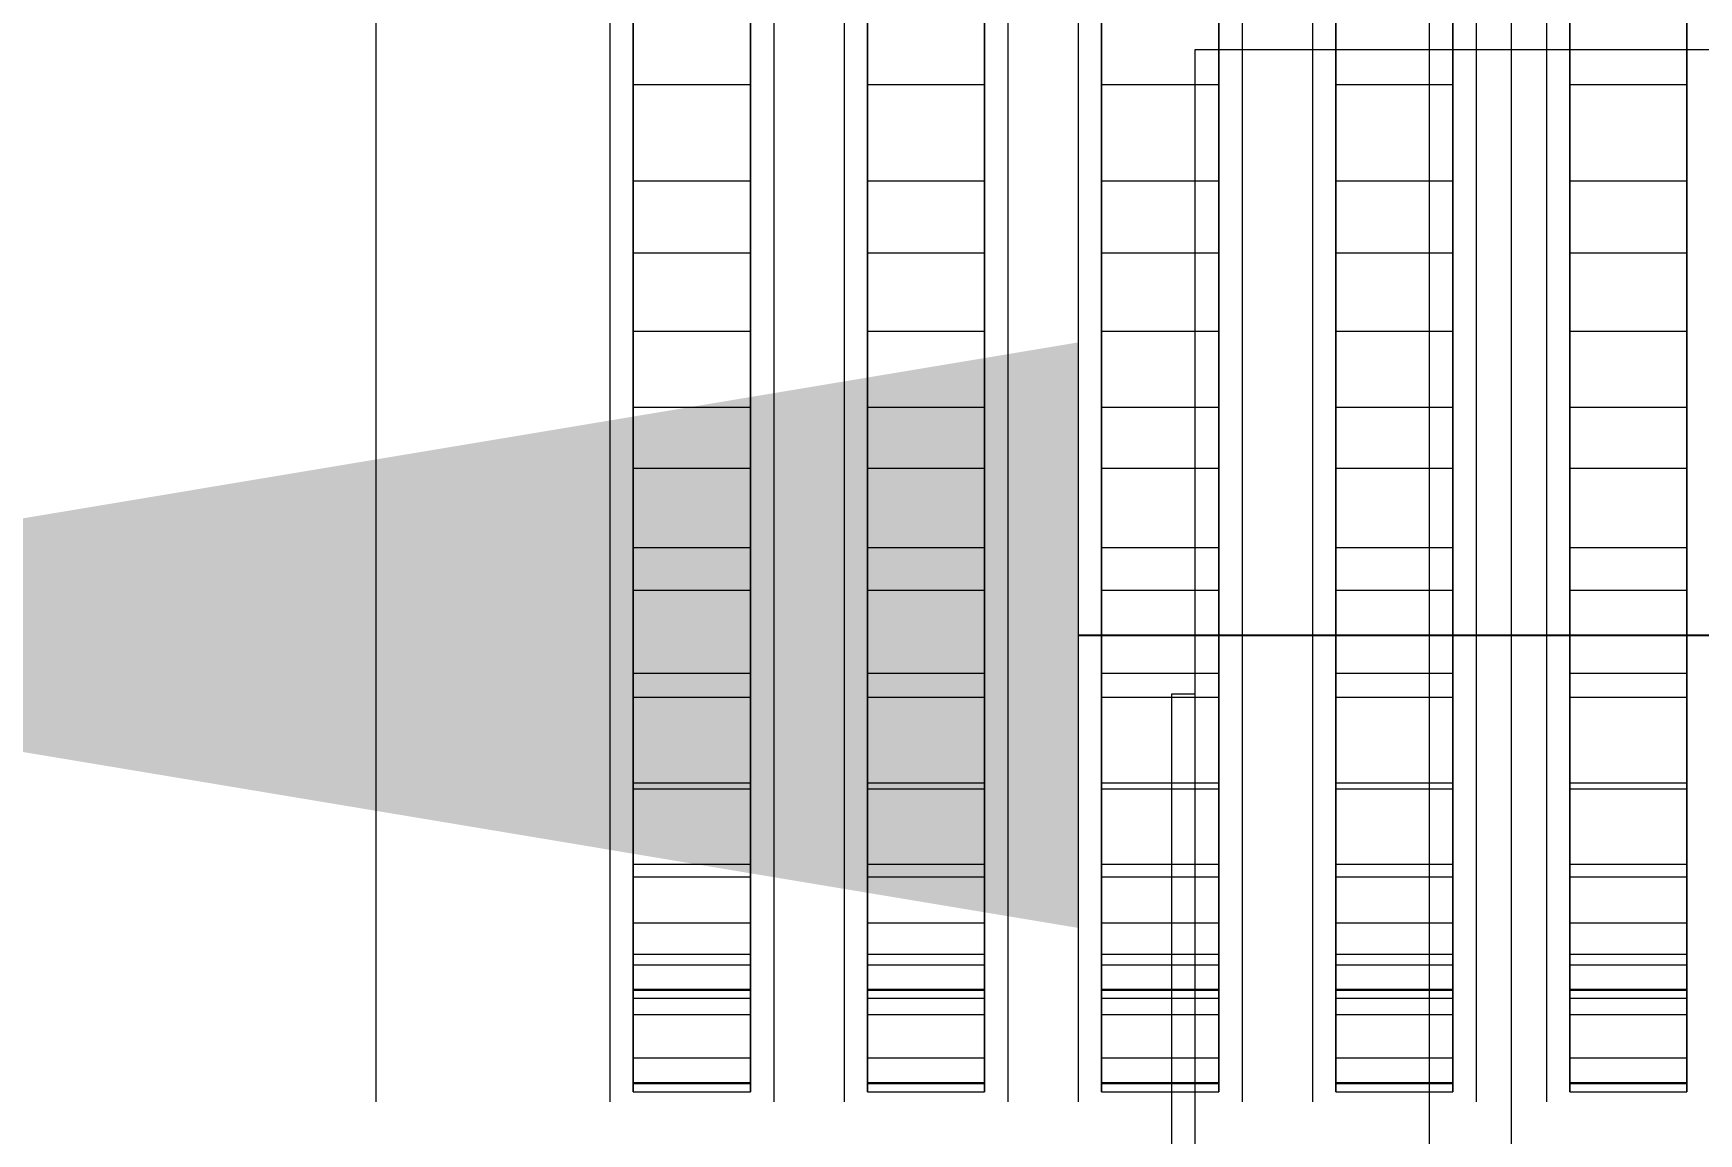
# Model space of a CAD drawing. Header units: millimetres. Extents: x -1970 to 59977, y -50268 to 6837.
# Drawn here: x -1689.2 to -1547, y -34642.6 to -34548.6 of the extents above; entities that cross this region are included whole.
import ezdxf

# ---------------------------------------------------------------- set-up
doc = ezdxf.new("R2010")
doc.units = ezdxf.units.MM
for name, color, linetype, lineweight in [('COTAS_P', 1, 'Continuous', 0), ('frontal_briquetadora', 7, 'Continuous', 0), ('frontal_C03', 7, 'Continuous', 0), ('frontal_mezcladora', 7, 'Continuous', 0)]:
    doc.layers.add(name, color=color, linetype=linetype, lineweight=lineweight)
doc.dimstyles.new('R19_100', dxfattribs={"dimtxt": 250, "dimasz": 150, "dimexe": 150, "dimexo": 80, "dimgap": 100, "dimtad": 1, "dimtih": 1, "dimtoh": 1, "dimdsep": 46, "dimcen": 0.09, "dimadec": 0, "dimazin": 0, "dimtfac": 1, "dimtdec": 4, "dimtofl": 0, "dimtmove": 0, "dimatfit": 3, "dimfxl": 1, "dimtolj": 1, "dimtzin": 0, "dimarcsym": 0})

# ---------------------------------------------------------------- blocks, each defined once
blk = doc.blocks.new('*D37')
at = {"layer": 'COTAS_P', "color": 0, "lineweight": -2, "transparency": 16777216}
for p, q in [((-1750, -35420), (-1750, -34450)), ((2600, -35420), (2600, -34450)), ((-1600, -34600), (2450, -34600))]:
    blk.add_line(p, q, dxfattribs=at)
at = {"layer": 'COTAS_P', "color": 0, "transparency": 16777216}
for points in [[(-1600, -34575), (-1600, -34625), (-1750, -34600)], [(2450, -34575), (2450, -34625), (2600, -34600)]]:
    blk.add_solid(points, dxfattribs=at)
at = {"layer": 'Defpoints', "color": 0, "transparency": 16777216}
for p in [(2600, -34600), (-1750, -35500), (2600, -35500)]:
    blk.add_point(p, dxfattribs=at)

msp = doc.modelspace()

# ---------------------------------------------------------------- linework, layer by layer
at = {"layer": 'frontal_briquetadora'}
for p, q in [((-1638, -34630.227), (-1638, -34504.089)), ((-1628, -34630.227), (-1628, -34504.089)), ((-1618, -34630.227), (-1618, -34504.089)), ((-1608, -34630.227), (-1608, -34504.089)), ((-1598, -34630.227), (-1598, -34504.089)), ((-1588, -34630.227), (-1588, -34504.089)), ((-1578, -34630.227), (-1578, -34504.089)), ((-1568, -34630.227), (-1568, -34504.089)), ((-1558, -34630.227), (-1558, -34504.089)), ((-1548, -34630.227), (-1548, -34504.089)), ((-1638, -34638.207), (-1638, -34512.069)), ((-1628, -34638.207), (-1628, -34512.069)), ((-1618, -34638.207), (-1618, -34512.069)), ((-1608, -34638.207), (-1608, -34512.069)), ((-1598, -34638.207), (-1598, -34512.069)), ((-1588, -34638.207), (-1588, -34512.069)), ((-1578, -34638.207), (-1578, -34512.069)), ((-1568, -34638.207), (-1568, -34512.069)), ((-1558, -34638.207), (-1558, -34512.069)), ((-1548, -34638.207), (-1548, -34512.069)), ((-1638, -34537.545), (-1638, -34552.983)), ((-1628, -34537.545), (-1628, -34552.983)), ((-1618, -34537.545), (-1618, -34552.983)), ((-1608, -34537.545), (-1608, -34552.983)), ((-1598, -34537.545), (-1598, -34552.983)), ((-1588, -34537.545), (-1588, -34552.983)), ((-1578, -34537.545), (-1578, -34552.983)), ((-1568, -34537.545), (-1568, -34552.983)), ((-1558, -34537.545), (-1558, -34552.983)), ((-1548, -34537.545), (-1548, -34552.983)), ((-1640, -34542.132), (-1640, -34555.552)), ((-1626, -34542.132), (-1626, -34555.552)), ((-1620, -34542.132), (-1620, -34555.552)), ((-1606, -34542.132), (-1606, -34555.552)), ((-1600, -34542.132), (-1600, -34555.552)), ((-1586, -34542.132), (-1586, -34555.552)), ((-1580, -34542.132), (-1580, -34555.552)), ((-1566, -34542.132), (-1566, -34555.552)), ((-1560, -34542.132), (-1560, -34555.552)), ((-1660, -34545.38), (-1660, -34560.438)), ((-1660, -34545.662), (-1660, -34559.486)), ((-1640, -34545.662), (-1640, -34559.486)), ((-1626, -34545.662), (-1626, -34559.486)), ((-1620, -34545.662), (-1620, -34559.486)), ((-1606, -34545.662), (-1606, -34559.486)), ((-1600, -34545.662), (-1600, -34559.486)), ((-1586, -34545.662), (-1586, -34559.486)), ((-1580, -34545.662), (-1580, -34559.486)), ((-1566, -34545.662), (-1566, -34559.486)), ((-1560, -34545.662), (-1560, -34559.486)), ((-1638, -34547.21), (-1638, -34561.193)), ((-1628, -34547.21), (-1628, -34561.193)), ((-1618, -34547.21), (-1618, -34561.193)), ((-1608, -34547.21), (-1608, -34561.193)), ((-1598, -34547.21), (-1598, -34561.193)), ((-1588, -34547.21), (-1588, -34561.193)), ((-1578, -34547.21), (-1578, -34561.193)), ((-1568, -34547.21), (-1568, -34561.193)), ((-1558, -34547.21), (-1558, -34561.193)), ((-1548, -34547.21), (-1548, -34561.193)), ((-1638, -34552.983), (-1638, -34567.338)), ((-1638, -34552.983), (-1628, -34552.983)), ((-1628, -34552.983), (-1628, -34567.338)), ((-1618, -34552.983), (-1618, -34567.338)), ((-1618, -34552.983), (-1608, -34552.983)), ((-1608, -34552.983), (-1608, -34567.338)), ((-1598, -34552.983), (-1598, -34567.338)), ((-1598, -34552.983), (-1588, -34552.983)), ((-1588, -34552.983), (-1588, -34567.338)), ((-1578, -34552.983), (-1578, -34567.338)), ((-1578, -34552.983), (-1568, -34552.983)), ((-1568, -34552.983), (-1568, -34567.338)), ((-1558, -34552.983), (-1558, -34567.338)), ((-1558, -34552.983), (-1548, -34552.983)), ((-1548, -34552.983), (-1548, -34567.338)), ((-1640, -34555.552), (-1640, -34568.006)), ((-1626, -34555.552), (-1626, -34568.006)), ((-1620, -34555.552), (-1620, -34568.006)), ((-1606, -34555.552), (-1606, -34568.006)), ((-1600, -34555.552), (-1600, -34568.006)), ((-1586, -34555.552), (-1586, -34568.006)), ((-1580, -34555.552), (-1580, -34568.006)), ((-1566, -34555.552), (-1566, -34568.006)), ((-1560, -34555.552), (-1560, -34568.006)), ((-1660, -34559.486), (-1660, -34572.368)), ((-1640, -34559.486), (-1640, -34572.368)), ((-1626, -34559.486), (-1626, -34572.368)), ((-1620, -34559.486), (-1620, -34572.368)), ((-1606, -34559.486), (-1606, -34572.368)), ((-1600, -34559.486), (-1600, -34572.368)), ((-1586, -34559.486), (-1586, -34572.368)), ((-1580, -34559.486), (-1580, -34572.368)), ((-1566, -34559.486), (-1566, -34572.368)), ((-1560, -34559.486), (-1560, -34572.368)), ((-1660, -34560.438), (-1660, -34571.209)), ((-1638, -34561.193), (-1638, -34574.054)), ((-1638, -34561.193), (-1628, -34561.193)), ((-1628, -34561.193), (-1628, -34574.054)), ((-1618, -34561.193), (-1618, -34574.054)), ((-1618, -34561.193), (-1608, -34561.193)), ((-1608, -34561.193), (-1608, -34574.054)), ((-1598, -34561.193), (-1598, -34574.054)), ((-1598, -34561.193), (-1588, -34561.193)), ((-1588, -34561.193), (-1588, -34574.054)), ((-1578, -34561.193), (-1578, -34574.054)), ((-1578, -34561.193), (-1568, -34561.193)), ((-1568, -34561.193), (-1568, -34574.054)), ((-1558, -34561.193), (-1558, -34574.054)), ((-1558, -34561.193), (-1548, -34561.193)), ((-1548, -34561.193), (-1548, -34574.054)), ((-1640, -34568.006), (-1640, -34579.441)), ((-1638, -34567.338), (-1638, -34580.54)), ((-1638, -34567.338), (-1628, -34567.338)), ((-1628, -34567.338), (-1628, -34580.54)), ((-1626, -34568.006), (-1626, -34579.441)), ((-1620, -34568.006), (-1620, -34579.441)), ((-1618, -34567.338), (-1618, -34580.54)), ((-1618, -34567.338), (-1608, -34567.338)), ((-1608, -34567.338), (-1608, -34580.54)), ((-1606, -34568.006), (-1606, -34579.441)), ((-1600, -34568.006), (-1600, -34579.441)), ((-1598, -34567.338), (-1598, -34580.54)), ((-1598, -34567.338), (-1588, -34567.338)), ((-1588, -34567.338), (-1588, -34580.54)), ((-1586, -34568.006), (-1586, -34579.441)), ((-1580, -34568.006), (-1580, -34579.441)), ((-1578, -34567.338), (-1578, -34580.54)), ((-1578, -34567.338), (-1568, -34567.338)), ((-1568, -34567.338), (-1568, -34580.54)), ((-1566, -34568.006), (-1566, -34579.441)), ((-1560, -34568.006), (-1560, -34579.441)), ((-1558, -34567.338), (-1558, -34580.54)), ((-1558, -34567.338), (-1548, -34567.338)), ((-1548, -34567.338), (-1548, -34580.54)), ((-1660, -34571.209), (-1660, -34576.823)), ((-1660, -34572.368), (-1660, -34584.253)), ((-1640, -34572.368), (-1640, -34584.253)), ((-1626, -34572.368), (-1626, -34584.253)), ((-1620, -34572.368), (-1620, -34584.253)), ((-1606, -34572.368), (-1606, -34584.253)), ((-1600, -34572.368), (-1600, -34584.253)), ((-1586, -34572.368), (-1586, -34584.253)), ((-1580, -34572.368), (-1580, -34584.253)), ((-1566, -34572.368), (-1566, -34584.253)), ((-1560, -34572.368), (-1560, -34584.253)), ((-1638, -34574.054), (-1638, -34585.73)), ((-1638, -34574.054), (-1628, -34574.054)), ((-1628, -34574.054), (-1628, -34585.73)), ((-1618, -34574.054), (-1618, -34585.73)), ((-1618, -34574.054), (-1608, -34574.054)), ((-1608, -34574.054), (-1608, -34585.73)), ((-1598, -34574.054), (-1598, -34585.73)), ((-1598, -34574.054), (-1588, -34574.054)), ((-1588, -34574.054), (-1588, -34585.73)), ((-1578, -34574.054), (-1578, -34585.73)), ((-1578, -34574.054), (-1568, -34574.054)), ((-1568, -34574.054), (-1568, -34585.73)), ((-1558, -34574.054), (-1558, -34585.73)), ((-1558, -34574.054), (-1548, -34574.054)), ((-1548, -34574.054), (-1548, -34585.73)), ((-1640, -34579.441), (-1640, -34589.808)), ((-1626, -34579.441), (-1626, -34589.808)), ((-1620, -34579.441), (-1620, -34589.808)), ((-1606, -34579.441), (-1606, -34589.808)), ((-1600, -34579.441), (-1600, -34589.808)), ((-1586, -34579.441), (-1586, -34589.808)), ((-1580, -34579.441), (-1580, -34589.808)), ((-1566, -34579.441), (-1566, -34589.808)), ((-1560, -34579.441), (-1560, -34589.808)), ((-1638, -34580.54), (-1638, -34592.527)), ((-1638, -34580.54), (-1628, -34580.54)), ((-1628, -34580.54), (-1628, -34592.527)), ((-1618, -34580.54), (-1618, -34592.527)), ((-1618, -34580.54), (-1608, -34580.54)), ((-1608, -34580.54), (-1608, -34592.527)), ((-1598, -34580.54), (-1598, -34592.527)), ((-1598, -34580.54), (-1588, -34580.54)), ((-1588, -34580.54), (-1588, -34592.527)), ((-1578, -34580.54), (-1578, -34592.527)), ((-1578, -34580.54), (-1568, -34580.54)), ((-1568, -34580.54), (-1568, -34592.527)), ((-1558, -34580.54), (-1558, -34592.527)), ((-1558, -34580.54), (-1548, -34580.54)), ((-1548, -34580.54), (-1548, -34592.527)), ((-1660, -34584.253), (-1660, -34595.094)), ((-1640, -34584.253), (-1640, -34595.094)), ((-1626, -34584.253), (-1626, -34595.094)), ((-1620, -34584.253), (-1620, -34595.094)), ((-1606, -34584.253), (-1606, -34595.094)), ((-1600, -34584.253), (-1600, -34595.094)), ((-1586, -34584.253), (-1586, -34595.094)), ((-1580, -34584.253), (-1580, -34595.094)), ((-1566, -34584.253), (-1566, -34595.094)), ((-1560, -34584.253), (-1560, -34595.094)), ((-1638, -34585.73), (-1638, -34596.164)), ((-1638, -34585.73), (-1628, -34585.73)), ((-1628, -34585.73), (-1628, -34596.164)), ((-1618, -34585.73), (-1618, -34596.164)), ((-1618, -34585.73), (-1608, -34585.73)), ((-1608, -34585.73), (-1608, -34596.164)), ((-1598, -34585.73), (-1598, -34596.164)), ((-1598, -34585.73), (-1588, -34585.73)), ((-1588, -34585.73), (-1588, -34596.164)), ((-1578, -34585.73), (-1578, -34596.164)), ((-1578, -34585.73), (-1568, -34585.73)), ((-1568, -34585.73), (-1568, -34596.164)), ((-1558, -34585.73), (-1558, -34596.164)), ((-1558, -34585.73), (-1548, -34585.73)), ((-1548, -34585.73), (-1548, -34596.164)), ((-1640, -34589.808), (-1640, -34599.062)), ((-1626, -34589.808), (-1626, -34599.062)), ((-1620, -34589.808), (-1620, -34599.062)), ((-1606, -34589.808), (-1606, -34599.062)), ((-1600, -34589.808), (-1600, -34599.062)), ((-1586, -34589.808), (-1586, -34599.062)), ((-1580, -34589.808), (-1580, -34599.062)), ((-1566, -34589.808), (-1566, -34599.062)), ((-1560, -34589.808), (-1560, -34599.062)), ((-1638, -34592.527), (-1638, -34603.238)), ((-1638, -34592.527), (-1628, -34592.527)), ((-1628, -34592.527), (-1628, -34603.238)), ((-1618, -34592.527), (-1618, -34603.238)), ((-1618, -34592.527), (-1608, -34592.527)), ((-1608, -34592.527), (-1608, -34603.238)), ((-1598, -34592.527), (-1598, -34603.238)), ((-1598, -34592.527), (-1588, -34592.527)), ((-1588, -34592.527), (-1588, -34603.238)), ((-1578, -34592.527), (-1578, -34603.238)), ((-1578, -34592.527), (-1568, -34592.527)), ((-1568, -34592.527), (-1568, -34603.238)), ((-1558, -34592.527), (-1558, -34603.238)), ((-1558, -34592.527), (-1548, -34592.527)), ((-1548, -34592.527), (-1548, -34603.238)), ((-1660, -34595.094), (-1660, -34604.846)), ((-1640, -34595.094), (-1640, -34604.846)), ((-1626, -34595.094), (-1626, -34604.846)), ((-1620, -34595.094), (-1620, -34604.846)), ((-1606, -34595.094), (-1606, -34604.846)), ((-1600, -34595.094), (-1600, -34604.846)), ((-1586, -34595.094), (-1586, -34604.846)), ((-1580, -34595.094), (-1580, -34604.846)), ((-1566, -34595.094), (-1566, -34604.846)), ((-1560, -34595.094), (-1560, -34604.846)), ((-1638, -34596.164), (-1638, -34605.306)), ((-1638, -34596.164), (-1628, -34596.164)), ((-1628, -34596.164), (-1628, -34605.306)), ((-1618, -34596.164), (-1618, -34605.306)), ((-1618, -34596.164), (-1608, -34596.164)), ((-1608, -34596.164), (-1608, -34605.306)), ((-1598, -34596.164), (-1598, -34605.306)), ((-1598, -34596.164), (-1588, -34596.164)), ((-1588, -34596.164), (-1588, -34605.306)), ((-1578, -34596.164), (-1578, -34605.306)), ((-1578, -34596.164), (-1568, -34596.164)), ((-1568, -34596.164), (-1568, -34605.306)), ((-1558, -34596.164), (-1558, -34605.306)), ((-1558, -34596.164), (-1548, -34596.164)), ((-1548, -34596.164), (-1548, -34605.306)), ((-1640, -34599.062), (-1640, -34607.164)), ((-1626, -34599.062), (-1626, -34607.164)), ((-1620, -34599.062), (-1620, -34607.164)), ((-1606, -34599.062), (-1606, -34607.164)), ((-1600, -34599.062), (-1600, -34607.164)), ((-1586, -34599.062), (-1586, -34607.164)), ((-1580, -34599.062), (-1580, -34607.164)), ((-1566, -34599.062), (-1566, -34607.164)), ((-1560, -34599.062), (-1560, -34607.164)), ((-1638, -34603.238), (-1638, -34612.623)), ((-1638, -34603.238), (-1628, -34603.238)), ((-1628, -34603.238), (-1628, -34612.623)), ((-1618, -34603.238), (-1618, -34612.623)), ((-1618, -34603.238), (-1608, -34603.238)), ((-1608, -34603.238), (-1608, -34612.623)), ((-1598, -34603.238), (-1598, -34612.623)), ((-1598, -34603.238), (-1588, -34603.238)), ((-1588, -34603.238), (-1588, -34612.623)), ((-1578, -34603.238), (-1578, -34612.623)), ((-1578, -34603.238), (-1568, -34603.238)), ((-1568, -34603.238), (-1568, -34612.623)), ((-1558, -34603.238), (-1558, -34612.623)), ((-1558, -34603.238), (-1548, -34603.238)), ((-1548, -34603.238), (-1548, -34612.623)), ((-1660, -34604.846), (-1660, -34613.468)), ((-1640, -34604.846), (-1640, -34613.468)), ((-1626, -34604.846), (-1626, -34613.468)), ((-1620, -34604.846), (-1620, -34613.468)), ((-1606, -34604.846), (-1606, -34613.468)), ((-1600, -34604.846), (-1600, -34613.468)), ((-1586, -34604.846), (-1586, -34613.468)), ((-1580, -34604.846), (-1580, -34613.468)), ((-1566, -34604.846), (-1566, -34613.468)), ((-1560, -34604.846), (-1560, -34613.468)), ((-1638, -34605.306), (-1638, -34613.112)), ((-1638, -34605.306), (-1628, -34605.306)), ((-1628, -34605.306), (-1628, -34613.112)), ((-1618, -34605.306), (-1618, -34613.112)), ((-1618, -34605.306), (-1608, -34605.306)), ((-1608, -34605.306), (-1608, -34613.112)), ((-1598, -34605.306), (-1598, -34613.112)), ((-1598, -34605.306), (-1588, -34605.306)), ((-1588, -34605.306), (-1588, -34613.112)), ((-1578, -34605.306), (-1578, -34613.112)), ((-1578, -34605.306), (-1568, -34605.306)), ((-1568, -34605.306), (-1568, -34613.112)), ((-1558, -34605.306), (-1558, -34613.112)), ((-1558, -34605.306), (-1548, -34605.306)), ((-1548, -34605.306), (-1548, -34613.112)), ((-1640, -34607.164), (-1640, -34614.079)), ((-1626, -34607.164), (-1626, -34614.079)), ((-1620, -34607.164), (-1620, -34614.079)), ((-1606, -34607.164), (-1606, -34614.079)), ((-1600, -34607.164), (-1600, -34614.079)), ((-1586, -34607.164), (-1586, -34614.079)), ((-1580, -34607.164), (-1580, -34614.079)), ((-1566, -34607.164), (-1566, -34614.079)), ((-1560, -34607.164), (-1560, -34614.079)), ((-1660, -34613.468), (-1660, -34620.925)), ((-1640, -34613.468), (-1640, -34620.925)), ((-1638, -34612.623), (-1638, -34620.636)), ((-1638, -34612.623), (-1628, -34612.623)), ((-1638, -34613.112), (-1638, -34619.543)), ((-1638, -34613.112), (-1628, -34613.112)), ((-1628, -34612.623), (-1628, -34620.636)), ((-1628, -34613.112), (-1628, -34619.543)), ((-1626, -34613.468), (-1626, -34620.925)), ((-1620, -34613.468), (-1620, -34620.925)), ((-1618, -34612.623), (-1618, -34620.636)), ((-1618, -34612.623), (-1608, -34612.623)), ((-1618, -34613.112), (-1618, -34619.543)), ((-1618, -34613.112), (-1608, -34613.112)), ((-1608, -34612.623), (-1608, -34620.636)), ((-1608, -34613.112), (-1608, -34619.543)), ((-1606, -34613.468), (-1606, -34620.925)), ((-1600, -34613.468), (-1600, -34620.925)), ((-1598, -34612.623), (-1598, -34620.636)), ((-1598, -34612.623), (-1588, -34612.623)), ((-1598, -34613.112), (-1598, -34619.543)), ((-1598, -34613.112), (-1588, -34613.112)), ((-1588, -34612.623), (-1588, -34620.636)), ((-1588, -34613.112), (-1588, -34619.543)), ((-1586, -34613.468), (-1586, -34620.925)), ((-1580, -34613.468), (-1580, -34620.925)), ((-1578, -34612.623), (-1578, -34620.636)), ((-1578, -34612.623), (-1568, -34612.623)), ((-1578, -34613.112), (-1578, -34619.543)), ((-1578, -34613.112), (-1568, -34613.112)), ((-1568, -34612.623), (-1568, -34620.636)), ((-1568, -34613.112), (-1568, -34619.543)), ((-1566, -34613.468), (-1566, -34620.925)), ((-1560, -34613.468), (-1560, -34620.925)), ((-1558, -34612.623), (-1558, -34620.636)), ((-1558, -34612.623), (-1548, -34612.623)), ((-1558, -34613.112), (-1558, -34619.543)), ((-1558, -34613.112), (-1548, -34613.112)), ((-1548, -34612.623), (-1548, -34620.636)), ((-1548, -34613.112), (-1548, -34619.543)), ((-1640, -34614.079), (-1640, -34619.778)), ((-1626, -34614.079), (-1626, -34619.778)), ((-1620, -34614.079), (-1620, -34619.778)), ((-1606, -34614.079), (-1606, -34619.778)), ((-1600, -34614.079), (-1600, -34619.778)), ((-1586, -34614.079), (-1586, -34619.778)), ((-1580, -34614.079), (-1580, -34619.778)), ((-1566, -34614.079), (-1566, -34619.778)), ((-1560, -34614.079), (-1560, -34619.778)), ((-1640, -34619.778), (-1640, -34624.236)), ((-1638, -34619.543), (-1638, -34624.568)), ((-1638, -34619.543), (-1628, -34619.543)), ((-1638, -34620.636), (-1638, -34627.238)), ((-1638, -34620.636), (-1628, -34620.636)), ((-1628, -34619.543), (-1628, -34624.568)), ((-1628, -34620.636), (-1628, -34627.238)), ((-1626, -34619.778), (-1626, -34624.236)), ((-1620, -34619.778), (-1620, -34624.236)), ((-1618, -34619.543), (-1618, -34624.568)), ((-1618, -34619.543), (-1608, -34619.543)), ((-1618, -34620.636), (-1618, -34627.238)), ((-1618, -34620.636), (-1608, -34620.636)), ((-1608, -34619.543), (-1608, -34624.568)), ((-1608, -34620.636), (-1608, -34627.238)), ((-1606, -34619.778), (-1606, -34624.236)), ((-1600, -34619.778), (-1600, -34624.236)), ((-1598, -34619.543), (-1598, -34624.568)), ((-1598, -34619.543), (-1588, -34619.543)), ((-1598, -34620.636), (-1598, -34627.238)), ((-1598, -34620.636), (-1588, -34620.636)), ((-1588, -34619.543), (-1588, -34624.568)), ((-1588, -34620.636), (-1588, -34627.238)), ((-1586, -34619.778), (-1586, -34624.236)), ((-1580, -34619.778), (-1580, -34624.236)), ((-1578, -34619.543), (-1578, -34624.568)), ((-1578, -34619.543), (-1568, -34619.543)), ((-1578, -34620.636), (-1578, -34627.238)), ((-1578, -34620.636), (-1568, -34620.636)), ((-1568, -34619.543), (-1568, -34624.568)), ((-1568, -34620.636), (-1568, -34627.238)), ((-1566, -34619.778), (-1566, -34624.236)), ((-1560, -34619.778), (-1560, -34624.236)), ((-1558, -34619.543), (-1558, -34624.568)), ((-1558, -34619.543), (-1548, -34619.543)), ((-1558, -34620.636), (-1558, -34627.238)), ((-1558, -34620.636), (-1548, -34620.636)), ((-1548, -34619.543), (-1548, -34624.568)), ((-1548, -34620.636), (-1548, -34627.238)), ((-1660, -34620.925), (-1660, -34627.187)), ((-1640, -34620.925), (-1640, -34627.187)), ((-1626, -34620.925), (-1626, -34627.187)), ((-1620, -34620.925), (-1620, -34627.187)), ((-1606, -34620.925), (-1606, -34627.187)), ((-1600, -34620.925), (-1600, -34627.187)), ((-1586, -34620.925), (-1586, -34627.187)), ((-1580, -34620.925), (-1580, -34627.187)), ((-1566, -34620.925), (-1566, -34627.187)), ((-1560, -34620.925), (-1560, -34627.187)), ((-1640, -34624.236), (-1640, -34627.433)), ((-1638, -34624.568), (-1638, -34628.163)), ((-1638, -34624.568), (-1628, -34624.568)), ((-1628, -34624.568), (-1628, -34628.163)), ((-1626, -34624.236), (-1626, -34627.433)), ((-1620, -34624.236), (-1620, -34627.433)), ((-1618, -34624.568), (-1618, -34628.163)), ((-1618, -34624.568), (-1608, -34624.568)), ((-1608, -34624.568), (-1608, -34628.163)), ((-1606, -34624.236), (-1606, -34627.433)), ((-1600, -34624.236), (-1600, -34627.433)), ((-1598, -34624.568), (-1598, -34628.163)), ((-1598, -34624.568), (-1588, -34624.568)), ((-1588, -34624.568), (-1588, -34628.163)), ((-1586, -34624.236), (-1586, -34627.433)), ((-1580, -34624.236), (-1580, -34627.433)), ((-1578, -34624.568), (-1578, -34628.163)), ((-1578, -34624.568), (-1568, -34624.568)), ((-1568, -34624.568), (-1568, -34628.163)), ((-1566, -34624.236), (-1566, -34627.433)), ((-1560, -34624.236), (-1560, -34627.433)), ((-1558, -34624.568), (-1558, -34628.163)), ((-1558, -34624.568), (-1548, -34624.568)), ((-1548, -34624.568), (-1548, -34628.163)), ((-1660, -34627.187), (-1660, -34632.228)), ((-1640, -34627.187), (-1640, -34632.228)), ((-1640, -34627.433), (-1640, -34629.358)), ((-1638, -34627.238), (-1638, -34632.397)), ((-1638, -34627.238), (-1628, -34627.238)), ((-1628, -34627.238), (-1628, -34632.397)), ((-1626, -34627.187), (-1626, -34632.228)), ((-1626, -34627.433), (-1626, -34629.358)), ((-1620, -34627.187), (-1620, -34632.228)), ((-1620, -34627.433), (-1620, -34629.358)), ((-1618, -34627.238), (-1618, -34632.397)), ((-1618, -34627.238), (-1608, -34627.238)), ((-1608, -34627.238), (-1608, -34632.397)), ((-1606, -34627.187), (-1606, -34632.228)), ((-1606, -34627.433), (-1606, -34629.358)), ((-1600, -34627.187), (-1600, -34632.228)), ((-1600, -34627.433), (-1600, -34629.358)), ((-1598, -34627.238), (-1598, -34632.397)), ((-1598, -34627.238), (-1588, -34627.238)), ((-1588, -34627.238), (-1588, -34632.397)), ((-1586, -34627.187), (-1586, -34632.228)), ((-1586, -34627.433), (-1586, -34629.358)), ((-1580, -34627.187), (-1580, -34632.228)), ((-1580, -34627.433), (-1580, -34629.358)), ((-1578, -34627.238), (-1578, -34632.397)), ((-1578, -34627.238), (-1568, -34627.238)), ((-1568, -34627.238), (-1568, -34632.397)), ((-1566, -34627.187), (-1566, -34632.228)), ((-1566, -34627.433), (-1566, -34629.358)), ((-1560, -34627.187), (-1560, -34632.228)), ((-1560, -34627.433), (-1560, -34629.358)), ((-1558, -34627.238), (-1558, -34632.397)), ((-1558, -34627.238), (-1548, -34627.238)), ((-1548, -34627.238), (-1548, -34632.397)), ((-1638, -34628.163), (-1638, -34630.31)), ((-1638, -34628.163), (-1628, -34628.163)), ((-1628, -34628.163), (-1628, -34630.31)), ((-1618, -34628.163), (-1618, -34630.31)), ((-1618, -34628.163), (-1608, -34628.163)), ((-1608, -34628.163), (-1608, -34630.31)), ((-1598, -34628.163), (-1598, -34630.31)), ((-1598, -34628.163), (-1588, -34628.163)), ((-1588, -34628.163), (-1588, -34630.31)), ((-1578, -34628.163), (-1578, -34630.31)), ((-1578, -34628.163), (-1568, -34628.163)), ((-1568, -34628.163), (-1568, -34630.31)), ((-1558, -34628.163), (-1558, -34630.31)), ((-1558, -34628.163), (-1548, -34628.163)), ((-1548, -34628.163), (-1548, -34630.31)), ((-1640, -34629.358), (-1640, -34630)), ((-1638, -34630.999), (-1638, -34630.227)), ((-1638, -34630.227), (-1628, -34630.227)), ((-1638, -34630.31), (-1638, -34630.999)), ((-1638, -34630.31), (-1628, -34630.31)), ((-1628, -34630.999), (-1628, -34630.227)), ((-1628, -34630.31), (-1628, -34630.999)), ((-1626, -34629.358), (-1626, -34630)), ((-1620, -34629.358), (-1620, -34630)), ((-1618, -34630.999), (-1618, -34630.227)), ((-1618, -34630.227), (-1608, -34630.227)), ((-1618, -34630.31), (-1618, -34630.999)), ((-1618, -34630.31), (-1608, -34630.31)), ((-1608, -34630.999), (-1608, -34630.227)), ((-1608, -34630.31), (-1608, -34630.999)), ((-1606, -34629.358), (-1606, -34630)), ((-1600, -34629.358), (-1600, -34630)), ((-1598, -34630.999), (-1598, -34630.227)), ((-1598, -34630.227), (-1588, -34630.227)), ((-1598, -34630.31), (-1598, -34630.999)), ((-1598, -34630.31), (-1588, -34630.31)), ((-1588, -34630.999), (-1588, -34630.227)), ((-1588, -34630.31), (-1588, -34630.999)), ((-1586, -34629.358), (-1586, -34630)), ((-1580, -34629.358), (-1580, -34630)), ((-1578, -34630.999), (-1578, -34630.227)), ((-1578, -34630.227), (-1568, -34630.227)), ((-1578, -34630.31), (-1578, -34630.999)), ((-1578, -34630.31), (-1568, -34630.31)), ((-1568, -34630.999), (-1568, -34630.227)), ((-1568, -34630.31), (-1568, -34630.999)), ((-1566, -34629.358), (-1566, -34630)), ((-1560, -34629.358), (-1560, -34630)), ((-1558, -34630.999), (-1558, -34630.227)), ((-1558, -34630.227), (-1548, -34630.227)), ((-1558, -34630.31), (-1558, -34630.999)), ((-1558, -34630.31), (-1548, -34630.31)), ((-1548, -34630.999), (-1548, -34630.227)), ((-1548, -34630.31), (-1548, -34630.999)), ((-1638, -34630.999), (-1628, -34630.999)), ((-1618, -34630.999), (-1608, -34630.999)), ((-1598, -34630.999), (-1588, -34630.999)), ((-1578, -34630.999), (-1568, -34630.999)), ((-1558, -34630.999), (-1548, -34630.999)), ((-1660, -34632.228), (-1660, -34636.026)), ((-1640, -34632.228), (-1640, -34636.026)), ((-1638, -34632.397), (-1638, -34636.087)), ((-1638, -34632.397), (-1628, -34632.397)), ((-1628, -34632.397), (-1628, -34636.087)), ((-1626, -34632.228), (-1626, -34636.026)), ((-1620, -34632.228), (-1620, -34636.026)), ((-1618, -34632.397), (-1618, -34636.087)), ((-1618, -34632.397), (-1608, -34632.397)), ((-1608, -34632.397), (-1608, -34636.087)), ((-1606, -34632.228), (-1606, -34636.026)), ((-1600, -34632.228), (-1600, -34636.026)), ((-1598, -34632.397), (-1598, -34636.087)), ((-1598, -34632.397), (-1588, -34632.397)), ((-1588, -34632.397), (-1588, -34636.087)), ((-1586, -34632.228), (-1586, -34636.026)), ((-1580, -34632.228), (-1580, -34636.026)), ((-1578, -34632.397), (-1578, -34636.087)), ((-1578, -34632.397), (-1568, -34632.397)), ((-1568, -34632.397), (-1568, -34636.087)), ((-1566, -34632.228), (-1566, -34636.026)), ((-1560, -34632.228), (-1560, -34636.026)), ((-1558, -34632.397), (-1558, -34636.087)), ((-1558, -34632.397), (-1548, -34632.397)), ((-1548, -34632.397), (-1548, -34636.087)), ((-1660, -34636.026), (-1660, -34638.568)), ((-1640, -34636.026), (-1640, -34638.568)), ((-1638, -34636.087), (-1638, -34638.292)), ((-1638, -34636.087), (-1628, -34636.087)), ((-1628, -34636.087), (-1628, -34638.292)), ((-1626, -34636.026), (-1626, -34638.568)), ((-1620, -34636.026), (-1620, -34638.568)), ((-1618, -34636.087), (-1618, -34638.292)), ((-1618, -34636.087), (-1608, -34636.087)), ((-1608, -34636.087), (-1608, -34638.292)), ((-1606, -34636.026), (-1606, -34638.568)), ((-1600, -34636.026), (-1600, -34638.568)), ((-1598, -34636.087), (-1598, -34638.292)), ((-1598, -34636.087), (-1588, -34636.087)), ((-1588, -34636.087), (-1588, -34638.292)), ((-1586, -34636.026), (-1586, -34638.568)), ((-1580, -34636.026), (-1580, -34638.568)), ((-1578, -34636.087), (-1578, -34638.292)), ((-1578, -34636.087), (-1568, -34636.087)), ((-1568, -34636.087), (-1568, -34638.292)), ((-1566, -34636.026), (-1566, -34638.568)), ((-1560, -34636.026), (-1560, -34638.568)), ((-1558, -34636.087), (-1558, -34638.292)), ((-1558, -34636.087), (-1548, -34636.087)), ((-1548, -34636.087), (-1548, -34638.292)), ((-1660, -34638.568), (-1660, -34639.841)), ((-1640, -34638.568), (-1640, -34639.841)), ((-1638, -34638.999), (-1638, -34638.207)), ((-1638, -34638.207), (-1628, -34638.207)), ((-1638, -34638.292), (-1638, -34638.999)), ((-1638, -34638.292), (-1628, -34638.292)), ((-1638, -34638.999), (-1628, -34638.999)), ((-1628, -34638.999), (-1628, -34638.207)), ((-1628, -34638.292), (-1628, -34638.999)), ((-1626, -34638.568), (-1626, -34639.841)), ((-1620, -34638.568), (-1620, -34639.841)), ((-1618, -34638.999), (-1618, -34638.207)), ((-1618, -34638.207), (-1608, -34638.207)), ((-1618, -34638.292), (-1618, -34638.999)), ((-1618, -34638.292), (-1608, -34638.292)), ((-1618, -34638.999), (-1608, -34638.999)), ((-1608, -34638.999), (-1608, -34638.207)), ((-1608, -34638.292), (-1608, -34638.999)), ((-1606, -34638.568), (-1606, -34639.841)), ((-1600, -34638.568), (-1600, -34639.841)), ((-1598, -34638.999), (-1598, -34638.207)), ((-1598, -34638.207), (-1588, -34638.207)), ((-1598, -34638.292), (-1598, -34638.999)), ((-1598, -34638.292), (-1588, -34638.292)), ((-1598, -34638.999), (-1588, -34638.999)), ((-1588, -34638.999), (-1588, -34638.207)), ((-1588, -34638.292), (-1588, -34638.999)), ((-1586, -34638.568), (-1586, -34639.841)), ((-1580, -34638.568), (-1580, -34639.841)), ((-1578, -34638.999), (-1578, -34638.207)), ((-1578, -34638.207), (-1568, -34638.207)), ((-1578, -34638.292), (-1578, -34638.999)), ((-1578, -34638.292), (-1568, -34638.292)), ((-1578, -34638.999), (-1568, -34638.999)), ((-1568, -34638.999), (-1568, -34638.207)), ((-1568, -34638.292), (-1568, -34638.999)), ((-1566, -34638.568), (-1566, -34639.841)), ((-1560, -34638.568), (-1560, -34639.841)), ((-1558, -34638.999), (-1558, -34638.207)), ((-1558, -34638.207), (-1548, -34638.207)), ((-1558, -34638.292), (-1558, -34638.999)), ((-1558, -34638.292), (-1548, -34638.292)), ((-1558, -34638.999), (-1548, -34638.999)), ((-1548, -34638.999), (-1548, -34638.207)), ((-1548, -34638.292), (-1548, -34638.999))]:
    msp.add_line(p, q, dxfattribs=at)
at = {"layer": 'frontal_C03'}
for p, q in [((-1570, -35975), (-1570, -32996.942)), ((-1563, -35975), (-1563, -32996.942)), ((-1570, -35975), (-1570, -33266.434)), ((-1563, -35975), (-1563, -33266.434)), ((-1570, -35975), (-1570, -33805.417)), ((-1563, -35975), (-1563, -33805.417)), ((-1570, -35975), (-1570, -34411.773)), ((-1563, -35975), (-1563, -34411.773))]:
    msp.add_line(p, q, dxfattribs=at)
at = {"layer": 'frontal_mezcladora'}
for p, q in [((-1590, -34550), (-1500, -34550)), ((-1590, -34720), (-1590, -34550)), ((-1592, -34605), (-1590, -34605)), ((-1592, -34680), (-1592, -34605)), ((-1590, -34680), (-1590, -34605))]:
    msp.add_line(p, q, dxfattribs=at)

# ---------------------------------------------------------------- dimensions: what is measured, and where the dimension line sits
at = {"layer": 'COTAS_P'}
dim = msp.add_aligned_dim(p1=(-1750, -35500), p2=(2600, -35500), distance=900, text='<> P', dimstyle='R19_100', dxfattribs=at)
dim.commit()
dim.dimension.update_dxf_attribs({"geometry": '*D37', "text_midpoint": (425, -34600)})

doc.saveas('drawing.dxf')
